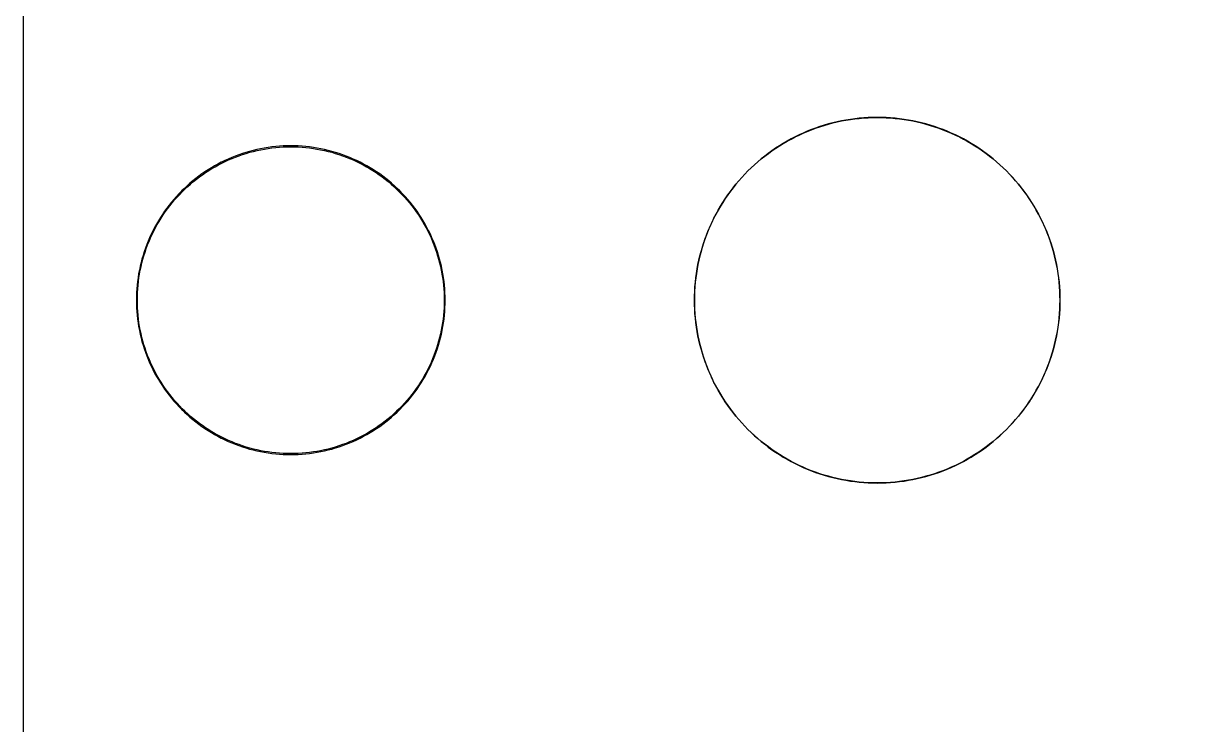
# Model space of a CAD drawing. Extents: x 9 to 70, y 0 to 129.
# Drawn here: x 8.95 to 39.26, y 30.77 to 48.99 of the extents above; entities that cross this region are included whole.
import ezdxf

# ---------------------------------------------------------------- set-up
doc = ezdxf.new("R2010")
doc.units = 0

msp = doc.modelspace()

# ---------------------------------------------------------------- linework, layer by layer
at = {"color": 5, "true_color": 0x0000ff}
msp.add_polyline3d([(69.56653, 0.3175, 0), (69.56653, 128.81762, 0), (8.94638, 128.81762, 0), (8.94638, 0.3175, 0), (69.56653, 0.3175, 0)], close=True, dxfattribs=at)
at = {"color": 34, "true_color": 0x008000}
for points in [[(8.94639, 0.3175, 0), (69.56654, 0.3175, 0), (69.56654, 128.81762, 0), (8.94639, 128.81762, 0), (8.94639, 0.3175, 0)], [(31.02, 46.54727, 0), (30.90341, 46.54295, 0), (30.78708, 46.53584, 0), (30.671, 46.52594, 0), (30.55518, 46.51298, 0), (30.43961, 46.49749, 0), (30.43922, 46.49743, 0), (30.32457, 46.47895, 0), (30.32455, 46.47895, 0), (30.32415, 46.47888, 0), (30.2096, 46.45755, 0), (30.09555, 46.43342, 0), (29.98202, 46.40649, 0), (29.86924, 46.37678, 0), (29.75723, 46.34426, 0), (29.64623, 46.30896, 0), (29.53599, 46.27111, 0), (29.42677, 46.23047, 0), (29.31831, 46.18704, 0), (29.21138, 46.14132, 0), (29.10521, 46.0928, 0), (29.00056, 46.0415, 0), (29.00021, 46.04132, 0), (28.89657, 45.98772, 0), (28.79447, 45.93133, 0), (28.69388, 45.87266, 0), (28.59457, 45.8117, 0), (28.49678, 45.74795, 0), (28.40077, 45.68216, 0), (28.30628, 45.61383, 0), (28.21357, 45.54322, 0), (28.12238, 45.47032, 0), (28.03323, 45.39539, 0), (27.94585, 45.31818, 0), (27.86051, 45.23868, 0), (27.77694, 45.1574, 0), (27.77666, 45.15712, 0), (27.69538, 45.07355, 0), (27.61588, 44.98821, 0), (27.53866, 44.90083, 0), (27.46373, 44.81168, 0), (27.39084, 44.72049, 0), (27.32022, 44.62778, 0), (27.2519, 44.53329, 0), (27.18611, 44.43728, 0), (27.12236, 44.33949, 0), (27.0614, 44.24018, 0), (27.00272, 44.13959, 0), (26.94634, 44.03748, 0), (26.94616, 44.03713, 0), (26.89274, 43.93385, 0), (26.89256, 43.9335, 0), (26.84125, 43.82885, 0), (26.79274, 43.72268, 0), (26.74702, 43.61574, 0), (26.70359, 43.50729, 0), (26.66295, 43.39807, 0), (26.6251, 43.28783, 0), (26.58979, 43.17683, 0), (26.55728, 43.06482, 0), (26.52756, 42.95204, 0), (26.50064, 42.8385, 0), (26.47651, 42.72446, 0), (26.45517, 42.6099, 0), (26.45511, 42.60951, 0), (26.43663, 42.49484, 0), (26.43657, 42.49445, 0), (26.42107, 42.37888, 0), (26.40812, 42.26306, 0), (26.39822, 42.14698, 0), (26.3911, 42.03064, 0), (26.38678, 41.91406, 0), (26.38526, 41.79746, 0), (26.38678, 41.68089, 0), (26.3911, 41.5643, 0), (26.39822, 41.44797, 0), (26.40812, 41.33189, 0), (26.42107, 41.21607, 0), (26.43657, 41.10049, 0), (26.43663, 41.10009, 0), (26.45517, 40.98504, 0), (26.47651, 40.87048, 0), (26.50064, 40.75644, 0), (26.52756, 40.64289, 0), (26.55728, 40.53013, 0), (26.58979, 40.41811, 0), (26.6251, 40.30711, 0), (26.66295, 40.19688, 0), (26.70359, 40.08766, 0), (26.74702, 39.9792, 0), (26.79274, 39.87227, 0), (26.84125, 39.7661, 0), (26.84143, 39.76574, 0), (26.89256, 39.66145, 0), (26.89274, 39.66109, 0), (26.94634, 39.55746, 0), (27.00272, 39.45535, 0), (27.00273, 39.45534, 0), (27.0614, 39.35477, 0), (27.12236, 39.25546, 0), (27.18611, 39.15767, 0), (27.2519, 39.06165, 0), (27.32022, 38.96717, 0), (27.39084, 38.87446, 0), (27.46373, 38.78327, 0), (27.53866, 38.69412, 0), (27.61588, 38.60674, 0), (27.69538, 38.5214, 0), (27.77666, 38.43783, 0), (27.77694, 38.43755, 0), (27.86051, 38.35627, 0), (27.94585, 38.27677, 0), (28.03323, 38.19955, 0), (28.12238, 38.12462, 0), (28.21357, 38.05172, 0), (28.30628, 37.98111, 0), (28.40077, 37.91279, 0), (28.49678, 37.847, 0), (28.59457, 37.78325, 0), (28.69388, 37.72229, 0), (28.79447, 37.66361, 0), (28.89657, 37.60722, 0), (29.00021, 37.55363, 0), (29.00056, 37.55345, 0), (29.10521, 37.50213, 0), (29.21138, 37.45362, 0), (29.31831, 37.40791, 0), (29.42677, 37.36446, 0), (29.53599, 37.32383, 0), (29.64623, 37.28599, 0), (29.75723, 37.25068, 0), (29.86924, 37.21817, 0), (29.98202, 37.18845, 0), (30.09555, 37.16153, 0), (30.2096, 37.1374, 0), (30.32415, 37.11605, 0), (30.43922, 37.09752, 0), (30.43961, 37.09746, 0), (30.55518, 37.08196, 0), (30.671, 37.06901, 0), (30.78708, 37.0591, 0), (30.90341, 37.05199, 0), (31.02, 37.04766, 0), (31.13659, 37.04614, 0), (31.25317, 37.04766, 0), (31.36976, 37.05199, 0), (31.48609, 37.0591, 0), (31.60217, 37.06901, 0), (31.71799, 37.08196, 0), (31.83356, 37.09746, 0), (31.83395, 37.09752, 0), (31.94902, 37.11605, 0), (32.06357, 37.1374, 0), (32.17761, 37.16153, 0), (32.29115, 37.18845, 0), (32.40393, 37.21817, 0), (32.51594, 37.25068, 0), (32.62693, 37.28599, 0), (32.73718, 37.32383, 0), (32.8464, 37.36446, 0), (32.95485, 37.40791, 0), (33.06179, 37.45362, 0), (33.16796, 37.50213, 0), (33.27261, 37.55345, 0), (33.27295, 37.55363, 0), (33.3766, 37.60722, 0), (33.4787, 37.66361, 0), (33.57929, 37.72229, 0), (33.6786, 37.78325, 0), (33.77639, 37.847, 0), (33.8724, 37.91279, 0), (33.96689, 37.98111, 0), (34.0596, 38.05172, 0), (34.15079, 38.12462, 0), (34.23993, 38.19955, 0), (34.32732, 38.27677, 0), (34.41266, 38.35627, 0), (34.49622, 38.43755, 0), (34.49651, 38.43783, 0), (34.57779, 38.5214, 0), (34.65729, 38.60674, 0), (34.73451, 38.69412, 0), (34.80944, 38.78327, 0), (34.88233, 38.87446, 0), (34.95295, 38.96717, 0), (35.02127, 39.06165, 0), (35.08706, 39.15767, 0), (35.15081, 39.25546, 0), (35.21177, 39.35477, 0), (35.27043, 39.45534, 0), (35.27044, 39.45535, 0), (35.32683, 39.55746, 0), (35.38042, 39.66109, 0), (35.3806, 39.66145, 0), (35.43174, 39.76574, 0), (35.43192, 39.7661, 0), (35.48043, 39.87227, 0), (35.52615, 39.9792, 0), (35.56958, 40.08766, 0), (35.61022, 40.19688, 0), (35.64806, 40.30711, 0), (35.68338, 40.41811, 0), (35.71589, 40.53013, 0), (35.74561, 40.64289, 0), (35.77253, 40.75644, 0), (35.79666, 40.87048, 0), (35.818, 40.98504, 0), (35.83654, 41.10009, 0), (35.83659, 41.10049, 0), (35.8521, 41.21607, 0), (35.86504, 41.33189, 0), (35.87495, 41.44797, 0), (35.88207, 41.5643, 0), (35.88639, 41.68089, 0), (35.88791, 41.79746, 0), (35.88639, 41.91406, 0), (35.88207, 42.03064, 0), (35.87495, 42.14698, 0), (35.86504, 42.26306, 0), (35.8521, 42.37888, 0), (35.83659, 42.49445, 0), (35.83654, 42.49484, 0), (35.81806, 42.60951, 0), (35.818, 42.6099, 0), (35.79666, 42.72446, 0), (35.77253, 42.8385, 0), (35.74561, 42.95204, 0), (35.71589, 43.06482, 0), (35.68338, 43.17683, 0), (35.64806, 43.28783, 0), (35.61022, 43.39807, 0), (35.56958, 43.50729, 0), (35.52615, 43.61574, 0), (35.48043, 43.72268, 0), (35.43192, 43.82885, 0), (35.3806, 43.9335, 0), (35.38042, 43.93385, 0), (35.32701, 44.03713, 0), (35.32683, 44.03748, 0), (35.27044, 44.13959, 0), (35.21177, 44.24018, 0), (35.15081, 44.33949, 0), (35.08706, 44.43728, 0), (35.02127, 44.53329, 0), (34.95295, 44.62778, 0), (34.88233, 44.72049, 0), (34.80944, 44.81168, 0), (34.73451, 44.90083, 0), (34.65729, 44.98821, 0), (34.57779, 45.07355, 0), (34.49651, 45.15712, 0), (34.49622, 45.1574, 0), (34.41266, 45.23868, 0), (34.32732, 45.31818, 0), (34.23993, 45.39539, 0), (34.15079, 45.47032, 0), (34.0596, 45.54322, 0), (33.96689, 45.61383, 0), (33.8724, 45.68216, 0), (33.77639, 45.74795, 0), (33.6786, 45.8117, 0), (33.57929, 45.87266, 0), (33.4787, 45.93133, 0), (33.3766, 45.98772, 0), (33.27295, 46.04132, 0), (33.27261, 46.0415, 0), (33.16796, 46.0928, 0), (33.06179, 46.14132, 0), (32.95485, 46.18704, 0), (32.8464, 46.23047, 0), (32.73718, 46.27111, 0), (32.62693, 46.30896, 0), (32.51594, 46.34426, 0), (32.40393, 46.37678, 0), (32.29115, 46.40649, 0), (32.17761, 46.43342, 0), (32.06357, 46.45755, 0), (31.94902, 46.47888, 0), (31.94862, 46.47895, 0), (31.9486, 46.47895, 0), (31.83395, 46.49743, 0), (31.83356, 46.49749, 0), (31.71799, 46.51298, 0), (31.60217, 46.52594, 0), (31.48609, 46.53584, 0), (31.36976, 46.54295, 0), (31.25317, 46.54727, 0), (31.13659, 46.5488, 0), (31.02, 46.54727, 0)], [(31.36976, 37.05453, 0), (31.25317, 37.05021, 0), (31.13659, 37.04869, 0), (31.02, 37.05021, 0), (30.90341, 37.05453, 0), (30.78708, 37.06163, 0), (30.671, 37.07155, 0), (30.55518, 37.0845, 0), (30.43961, 37.1, 0), (30.43959, 37.1, 0), (30.32494, 37.11848, 0), (30.21039, 37.1398, 0), (30.09634, 37.16393, 0), (29.9828, 37.19086, 0), (29.87003, 37.22058, 0), (29.75801, 37.2531, 0), (29.64701, 37.2884, 0), (29.53678, 37.32625, 0), (29.42756, 37.36689, 0), (29.3191, 37.41032, 0), (29.21217, 37.45604, 0), (29.10599, 37.50456, 0), (29.00139, 37.55584, 0), (28.89807, 37.60928, 0), (28.79596, 37.66567, 0), (28.69538, 37.72434, 0), (28.59606, 37.7853, 0), (28.49827, 37.84905, 0), (28.40226, 37.91484, 0), (28.30777, 37.98317, 0), (28.21506, 38.05378, 0), (28.12388, 38.12668, 0), (28.03472, 38.20161, 0), (27.94735, 38.27882, 0), (27.862, 38.35832, 0), (27.77858, 38.43946, 0), (27.69744, 38.52288, 0), (27.61793, 38.60823, 0), (27.54072, 38.69561, 0), (27.46579, 38.78476, 0), (27.39289, 38.87595, 0), (27.32228, 38.96866, 0), (27.25395, 39.06315, 0), (27.18817, 39.15916, 0), (27.12441, 39.25695, 0), (27.06345, 39.35626, 0), (27.00478, 39.45685, 0), (26.94839, 39.55896, 0), (26.89487, 39.66246, 0), (26.84367, 39.76688, 0), (26.79515, 39.87305, 0), (26.74943, 39.97999, 0), (26.706, 40.08845, 0), (26.66536, 40.19767, 0), (26.62751, 40.30789, 0), (26.59221, 40.4189, 0), (26.5597, 40.53091, 0), (26.52998, 40.64369, 0), (26.50305, 40.75723, 0), (26.47892, 40.87127, 0), (26.45759, 40.98583, 0), (26.43909, 41.10065, 0), (26.42361, 41.21607, 0), (26.41066, 41.33189, 0), (26.40076, 41.44797, 0), (26.39364, 41.5643, 0), (26.38932, 41.68089, 0), (26.3878, 41.79746, 0), (26.38932, 41.91406, 0), (26.39364, 42.03064, 0), (26.40076, 42.14698, 0), (26.41066, 42.26306, 0), (26.42361, 42.37888, 0), (26.4391, 42.49434, 0), (26.45759, 42.60912, 0), (26.47892, 42.72367, 0), (26.50305, 42.83772, 0), (26.52998, 42.95126, 0), (26.5597, 43.06403, 0), (26.59221, 43.17605, 0), (26.62751, 43.28704, 0), (26.66536, 43.39728, 0), (26.706, 43.5065, 0), (26.74943, 43.61496, 0), (26.79515, 43.72189, 0), (26.84367, 43.82806, 0), (26.89496, 43.93267, 0), (26.94839, 44.03599, 0), (27.00478, 44.1381, 0), (27.06345, 44.23868, 0), (27.12441, 44.338, 0), (27.18817, 44.43579, 0), (27.25395, 44.5318, 0), (27.32228, 44.62629, 0), (27.39289, 44.719, 0), (27.46579, 44.81018, 0), (27.54072, 44.89934, 0), (27.61793, 44.98671, 0), (27.69744, 45.07206, 0), (27.77858, 45.15548, 0), (27.862, 45.23662, 0), (27.94735, 45.31612, 0), (28.03472, 45.39334, 0), (28.12388, 45.46827, 0), (28.21506, 45.54117, 0), (28.30777, 45.61178, 0), (28.40226, 45.68011, 0), (28.49827, 45.74589, 0), (28.59606, 45.80965, 0), (28.69538, 45.87061, 0), (28.79596, 45.92928, 0), (28.89807, 45.98567, 0), (29.00135, 46.03908, 0), (29.10599, 46.09039, 0), (29.21217, 46.1389, 0), (29.3191, 46.18462, 0), (29.42756, 46.22806, 0), (29.53678, 46.2687, 0), (29.64701, 46.30654, 0), (29.75801, 46.34185, 0), (29.87003, 46.37436, 0), (29.9828, 46.40408, 0), (30.09634, 46.431, 0), (30.21039, 46.45513, 0), (30.32494, 46.47647, 0), (30.43971, 46.49496, 0), (30.55518, 46.51044, 0), (30.671, 46.5234, 0), (30.78708, 46.5333, 0), (30.90341, 46.54042, 0), (31.02, 46.54473, 0), (31.13659, 46.54626, 0), (31.25317, 46.54473, 0), (31.36976, 46.54042, 0), (31.48609, 46.5333, 0), (31.60217, 46.5234, 0), (31.71799, 46.51044, 0), (31.83346, 46.49496, 0), (31.94823, 46.47647, 0), (32.06277, 46.45513, 0), (32.17683, 46.431, 0), (32.29037, 46.40408, 0), (32.40314, 46.37436, 0), (32.51516, 46.34185, 0), (32.62616, 46.30654, 0), (32.73639, 46.2687, 0), (32.84561, 46.22806, 0), (32.95407, 46.18462, 0), (33.061, 46.1389, 0), (33.16718, 46.09039, 0), (33.27182, 46.03908, 0), (33.3751, 45.98567, 0), (33.47721, 45.92928, 0), (33.57779, 45.87061, 0), (33.67711, 45.80965, 0), (33.7749, 45.74589, 0), (33.87091, 45.68011, 0), (33.9654, 45.61178, 0), (34.05811, 45.54117, 0), (34.14929, 45.46827, 0), (34.23845, 45.39334, 0), (34.32582, 45.31612, 0), (34.41117, 45.23662, 0), (34.49472, 45.15534, 0), (34.57573, 45.07206, 0), (34.65524, 44.98671, 0), (34.73245, 44.89934, 0), (34.80738, 44.81018, 0), (34.88028, 44.719, 0), (34.95089, 44.62629, 0), (35.01921, 44.5318, 0), (35.085, 44.43579, 0), (35.14876, 44.338, 0), (35.20971, 44.23868, 0), (35.26838, 44.1381, 0), (35.32477, 44.03599, 0), (35.3782, 43.93267, 0), (35.42949, 43.82806, 0), (35.47802, 43.72189, 0), (35.52373, 43.61496, 0), (35.56716, 43.5065, 0), (35.60781, 43.39728, 0), (35.64566, 43.28704, 0), (35.68096, 43.17605, 0), (35.71347, 43.06403, 0), (35.74319, 42.95126, 0), (35.77012, 42.83772, 0), (35.79425, 42.72367, 0), (35.81557, 42.60912, 0), (35.83407, 42.49434, 0), (35.84955, 42.37888, 0), (35.86251, 42.26306, 0), (35.87242, 42.14698, 0), (35.87953, 42.03064, 0), (35.88385, 41.91406, 0), (35.88537, 41.79746, 0), (35.88385, 41.68089, 0), (35.87953, 41.5643, 0), (35.87242, 41.44797, 0), (35.86251, 41.33189, 0), (35.84955, 41.21607, 0), (35.83406, 41.10049, 0), (35.81557, 40.98583, 0), (35.79425, 40.87127, 0), (35.79417, 40.87088, 0), (35.77012, 40.75723, 0), (35.74319, 40.64369, 0), (35.71347, 40.53091, 0), (35.68096, 40.4189, 0), (35.64566, 40.30789, 0), (35.60781, 40.19767, 0), (35.56716, 40.08845, 0), (35.52373, 39.97999, 0), (35.47802, 39.87305, 0), (35.42949, 39.76688, 0), (35.37829, 39.66246, 0), (35.32477, 39.55896, 0), (35.26838, 39.45685, 0), (35.20971, 39.35626, 0), (35.14876, 39.25695, 0), (35.085, 39.15916, 0), (35.01921, 39.06315, 0), (34.95089, 38.96866, 0), (34.88028, 38.87595, 0), (34.80738, 38.78476, 0), (34.73245, 38.69561, 0), (34.65524, 38.60823, 0), (34.57573, 38.52288, 0), (34.49472, 38.4396, 0), (34.41117, 38.35832, 0), (34.32582, 38.27882, 0), (34.23845, 38.20161, 0), (34.14929, 38.12668, 0), (34.05811, 38.05378, 0), (33.9654, 37.98317, 0), (33.87091, 37.91484, 0), (33.7749, 37.84905, 0), (33.67711, 37.7853, 0), (33.57779, 37.72434, 0), (33.47721, 37.66567, 0), (33.3751, 37.60928, 0), (33.27178, 37.55584, 0), (33.16718, 37.50456, 0), (33.061, 37.45604, 0), (32.95407, 37.41032, 0), (32.84561, 37.36689, 0), (32.73639, 37.32625, 0), (32.62616, 37.2884, 0), (32.51516, 37.2531, 0), (32.40314, 37.22058, 0), (32.29037, 37.19086, 0), (32.17683, 37.16393, 0), (32.06277, 37.1398, 0), (31.94823, 37.11848, 0), (31.83358, 37.1, 0), (31.83356, 37.1, 0), (31.71799, 37.0845, 0), (31.60217, 37.07155, 0), (31.48609, 37.06163, 0), (31.36976, 37.05453, 0)], [(15.79854, 45.8089, 0), (15.70024, 45.80534, 0), (15.60245, 45.79924, 0), (15.50441, 45.79086, 0), (15.40687, 45.78019, 0), (15.30959, 45.76699, 0), (15.30567, 45.76636, 0), (15.20889, 45.75062, 0), (15.11237, 45.73258, 0), (15.01636, 45.71226, 0), (14.92086, 45.68966, 0), (14.82586, 45.66476, 0), (14.73163, 45.63733, 0), (14.6379, 45.60761, 0), (14.54519, 45.57561, 0), (14.45299, 45.54157, 0), (14.36206, 45.505, 0), (14.27163, 45.46639, 0), (14.18248, 45.4255, 0), (14.09434, 45.38232, 0), (14.0908, 45.38051, 0), (14.00342, 45.3353, 0), (13.91757, 45.28806, 0), (13.83274, 45.23878, 0), (13.74917, 45.18722, 0), (13.66687, 45.13362, 0), (13.58585, 45.078, 0), (13.50635, 45.02059, 0), (13.42811, 44.96116, 0), (13.35166, 44.89969, 0), (13.27648, 44.8367, 0), (13.20282, 44.77142, 0), (13.13093, 44.70462, 0), (13.06058, 44.63629, 0), (13.05777, 44.63348, 0), (12.98944, 44.56312, 0), (12.92264, 44.49124, 0), (12.85736, 44.41758, 0), (12.79437, 44.3424, 0), (12.7329, 44.26594, 0), (12.67346, 44.18771, 0), (12.61606, 44.10821, 0), (12.56043, 44.02718, 0), (12.50684, 43.94489, 0), (12.45528, 43.86132, 0), (12.406, 43.77649, 0), (12.35876, 43.69063, 0), (12.31355, 43.60326, 0), (12.31174, 43.59972, 0), (12.26856, 43.51158, 0), (12.22767, 43.42243, 0), (12.18906, 43.332, 0), (12.15248, 43.24107, 0), (12.11845, 43.14887, 0), (12.08644, 43.05616, 0), (12.05673, 42.96243, 0), (12.02929, 42.8682, 0), (12.0044, 42.7732, 0), (11.9818, 42.6777, 0), (11.96148, 42.58169, 0), (11.94344, 42.48517, 0), (11.92769, 42.38839, 0), (11.92707, 42.38447, 0), (11.91387, 42.28719, 0), (11.9032, 42.18965, 0), (11.89482, 42.09161, 0), (11.88872, 41.99382, 0), (11.88516, 41.89551, 0), (11.88389, 41.79746, 0), (11.88516, 41.69943, 0), (11.88872, 41.60113, 0), (11.89482, 41.50334, 0), (11.9032, 41.40529, 0), (11.91387, 41.30776, 0), (11.92707, 41.21047, 0), (11.92769, 41.20655, 0), (11.94344, 41.10978, 0), (11.96148, 41.01326, 0), (11.9818, 40.91725, 0), (12.0044, 40.82174, 0), (12.02929, 40.72675, 0), (12.05673, 40.63251, 0), (12.08644, 40.53879, 0), (12.11845, 40.44608, 0), (12.15248, 40.35387, 0), (12.18906, 40.26294, 0), (12.22767, 40.17252, 0), (12.26856, 40.08337, 0), (12.31174, 39.99523, 0), (12.31355, 39.99169, 0), (12.35876, 39.90431, 0), (12.406, 39.81846, 0), (12.45528, 39.73362, 0), (12.50684, 39.65006, 0), (12.56043, 39.56776, 0), (12.61606, 39.48673, 0), (12.67346, 39.40723, 0), (12.67347, 39.40722, 0), (12.7329, 39.329, 0), (12.79437, 39.25255, 0), (12.85736, 39.17736, 0), (12.92264, 39.1037, 0), (12.98944, 39.03182, 0), (13.05777, 38.96146, 0), (13.06058, 38.95865, 0), (13.13093, 38.89033, 0), (13.20282, 38.82353, 0), (13.27648, 38.75824, 0), (13.35166, 38.69525, 0), (13.42811, 38.63378, 0), (13.50635, 38.57435, 0), (13.58585, 38.51695, 0), (13.66687, 38.46132, 0), (13.74917, 38.40773, 0), (13.83274, 38.35617, 0), (13.91757, 38.30689, 0), (14.00342, 38.25965, 0), (14.0908, 38.21443, 0), (14.09434, 38.21262, 0), (14.18248, 38.16944, 0), (14.27163, 38.12856, 0), (14.36206, 38.08995, 0), (14.45299, 38.05337, 0), (14.54519, 38.01934, 0), (14.6379, 37.98733, 0), (14.73163, 37.95761, 0), (14.82586, 37.93018, 0), (14.92086, 37.90529, 0), (15.01636, 37.88268, 0), (15.11237, 37.86236, 0), (15.20889, 37.84433, 0), (15.30567, 37.82858, 0), (15.30959, 37.82795, 0), (15.40687, 37.81474, 0), (15.50441, 37.80408, 0), (15.60245, 37.79569, 0), (15.70024, 37.78961, 0), (15.79854, 37.78605, 0), (15.89659, 37.78478, 0), (15.99463, 37.78605, 0), (16.09293, 37.78961, 0), (16.19072, 37.79569, 0), (16.28876, 37.80408, 0), (16.38629, 37.81474, 0), (16.48358, 37.82795, 0), (16.4875, 37.82858, 0), (16.58428, 37.84433, 0), (16.6808, 37.86236, 0), (16.77681, 37.88268, 0), (16.8723, 37.90529, 0), (16.96731, 37.93018, 0), (17.06154, 37.95761, 0), (17.15527, 37.98733, 0), (17.24797, 38.01934, 0), (17.34018, 38.05337, 0), (17.43111, 38.08995, 0), (17.52154, 38.12856, 0), (17.61069, 38.16944, 0), (17.69883, 38.21262, 0), (17.70236, 38.21443, 0), (17.78975, 38.25965, 0), (17.87559, 38.30689, 0), (17.96042, 38.35617, 0), (18.044, 38.40773, 0), (18.1263, 38.46132, 0), (18.20732, 38.51695, 0), (18.28681, 38.57435, 0), (18.36506, 38.63378, 0), (18.44151, 38.69525, 0), (18.51669, 38.75824, 0), (18.59035, 38.82353, 0), (18.66224, 38.89033, 0), (18.73258, 38.95865, 0), (18.73539, 38.96146, 0), (18.80373, 39.03182, 0), (18.87052, 39.1037, 0), (18.93581, 39.17736, 0), (18.9988, 39.25255, 0), (19.06027, 39.329, 0), (19.1197, 39.40722, 0), (19.11971, 39.40723, 0), (19.17711, 39.48673, 0), (19.23274, 39.56776, 0), (19.28633, 39.65006, 0), (19.33789, 39.73362, 0), (19.38717, 39.81846, 0), (19.43441, 39.90431, 0), (19.47962, 39.99169, 0), (19.48143, 39.99523, 0), (19.52461, 40.08337, 0), (19.5655, 40.17252, 0), (19.6041, 40.26294, 0), (19.64069, 40.35387, 0), (19.67472, 40.44608, 0), (19.70673, 40.53879, 0), (19.73644, 40.63251, 0), (19.76388, 40.72675, 0), (19.78877, 40.82174, 0), (19.81137, 40.91725, 0), (19.83168, 41.01326, 0), (19.84973, 41.10978, 0), (19.86548, 41.20655, 0), (19.8661, 41.21047, 0), (19.8793, 41.30776, 0), (19.88997, 41.40529, 0), (19.89836, 41.50334, 0), (19.90445, 41.60113, 0), (19.90801, 41.69943, 0), (19.90928, 41.79746, 0), (19.90801, 41.89551, 0), (19.90445, 41.99382, 0), (19.89836, 42.09161, 0), (19.88997, 42.18965, 0), (19.8793, 42.28719, 0), (19.8661, 42.38447, 0), (19.86548, 42.38839, 0), (19.84973, 42.48517, 0), (19.83168, 42.58169, 0), (19.81137, 42.6777, 0), (19.78877, 42.7732, 0), (19.76388, 42.8682, 0), (19.73644, 42.96243, 0), (19.70673, 43.05616, 0), (19.67472, 43.14887, 0), (19.64069, 43.24107, 0), (19.6041, 43.332, 0), (19.5655, 43.42243, 0), (19.52461, 43.51158, 0), (19.48143, 43.59972, 0), (19.47962, 43.60326, 0), (19.43441, 43.69063, 0), (19.38717, 43.77649, 0), (19.33789, 43.86132, 0), (19.28633, 43.94489, 0), (19.23274, 44.02718, 0), (19.17711, 44.10821, 0), (19.11971, 44.18771, 0), (19.06027, 44.26594, 0), (18.9988, 44.3424, 0), (18.93581, 44.41758, 0), (18.87052, 44.49124, 0), (18.80373, 44.56312, 0), (18.73539, 44.63348, 0), (18.73258, 44.63629, 0), (18.66224, 44.70462, 0), (18.59035, 44.77142, 0), (18.51669, 44.8367, 0), (18.44151, 44.89969, 0), (18.36506, 44.96116, 0), (18.28681, 45.02059, 0), (18.20732, 45.078, 0), (18.1263, 45.13362, 0), (18.044, 45.18722, 0), (17.96042, 45.23878, 0), (17.87559, 45.28806, 0), (17.78975, 45.3353, 0), (17.70236, 45.38051, 0), (17.69883, 45.38232, 0), (17.61069, 45.4255, 0), (17.52154, 45.46639, 0), (17.43111, 45.505, 0), (17.34018, 45.54157, 0), (17.24797, 45.57561, 0), (17.15527, 45.60761, 0), (17.06154, 45.63733, 0), (16.96731, 45.66476, 0), (16.8723, 45.68966, 0), (16.77681, 45.71226, 0), (16.6808, 45.73258, 0), (16.58428, 45.75062, 0), (16.4875, 45.76636, 0), (16.48358, 45.76699, 0), (16.38629, 45.78019, 0), (16.28876, 45.79086, 0), (16.19072, 45.79924, 0), (16.09293, 45.80534, 0), (15.99463, 45.8089, 0), (15.89659, 45.81017, 0), (15.79854, 45.8089, 0)], [(16.09293, 37.81501, 0), (15.99463, 37.81145, 0), (15.89659, 37.81018, 0), (15.79854, 37.81145, 0), (15.70024, 37.81501, 0), (15.60245, 37.8211, 0), (15.50441, 37.82949, 0), (15.40687, 37.84015, 0), (15.30996, 37.85331, 0), (15.21674, 37.86849, 0), (15.12022, 37.88651, 0), (15.02421, 37.90684, 0), (14.92871, 37.92945, 0), (14.83371, 37.95434, 0), (14.73948, 37.98176, 0), (14.64575, 38.01149, 0), (14.55304, 38.04349, 0), (14.46084, 38.07753, 0), (14.36991, 38.1141, 0), (14.27948, 38.15271, 0), (14.19033, 38.19361, 0), (14.10299, 38.2364, 0), (14.01835, 38.2802, 0), (13.9325, 38.32744, 0), (13.84767, 38.37672, 0), (13.7641, 38.42828, 0), (13.6818, 38.48187, 0), (13.60078, 38.5375, 0), (13.52128, 38.5949, 0), (13.44304, 38.65434, 0), (13.36659, 38.7158, 0), (13.29141, 38.77879, 0), (13.21775, 38.84408, 0), (13.14586, 38.91088, 0), (13.07694, 38.97782, 0), (13.00999, 39.04675, 0), (12.94319, 39.11863, 0), (12.87791, 39.19229, 0), (12.81492, 39.26748, 0), (12.75345, 39.34393, 0), (12.69401, 39.42216, 0), (12.63661, 39.50166, 0), (12.58098, 39.58269, 0), (12.52739, 39.66499, 0), (12.47583, 39.74855, 0), (12.42655, 39.83339, 0), (12.37931, 39.91924, 0), (12.33525, 40.0044, 0), (12.29272, 40.09122, 0), (12.25183, 40.18037, 0), (12.21322, 40.27079, 0), (12.17664, 40.36173, 0), (12.14261, 40.45393, 0), (12.1106, 40.54663, 0), (12.08088, 40.64036, 0), (12.05345, 40.7346, 0), (12.02856, 40.82959, 0), (12.00595, 40.9251, 0), (11.98563, 41.02111, 0), (11.9676, 41.11763, 0), (11.95237, 41.2112, 0), (11.93927, 41.30776, 0), (11.9286, 41.40529, 0), (11.92022, 41.50334, 0), (11.91412, 41.60113, 0), (11.91056, 41.69943, 0), (11.90929, 41.79746, 0), (11.91056, 41.89551, 0), (11.91412, 41.99382, 0), (11.92022, 42.09161, 0), (11.9286, 42.18965, 0), (11.93927, 42.28719, 0), (11.95237, 42.38375, 0), (11.9676, 42.47732, 0), (11.98563, 42.57384, 0), (12.00595, 42.66985, 0), (12.02856, 42.76535, 0), (12.05345, 42.86035, 0), (12.08088, 42.95458, 0), (12.1106, 43.04831, 0), (12.14261, 43.14102, 0), (12.17664, 43.23322, 0), (12.21322, 43.32415, 0), (12.25183, 43.41458, 0), (12.29272, 43.50373, 0), (12.33533, 43.59072, 0), (12.37931, 43.6757, 0), (12.42655, 43.76156, 0), (12.47583, 43.84639, 0), (12.52739, 43.92996, 0), (12.58098, 44.01225, 0), (12.63661, 44.09328, 0), (12.69401, 44.17278, 0), (12.75345, 44.25101, 0), (12.81492, 44.32747, 0), (12.87791, 44.40265, 0), (12.94319, 44.47631, 0), (13.00999, 44.54819, 0), (13.07694, 44.61713, 0), (13.14586, 44.68407, 0), (13.21775, 44.75087, 0), (13.29141, 44.81615, 0), (13.36659, 44.87914, 0), (13.44304, 44.94061, 0), (13.52128, 45.00004, 0), (13.60078, 45.05745, 0), (13.6818, 45.11307, 0), (13.7641, 45.16667, 0), (13.84767, 45.21823, 0), (13.9325, 45.26751, 0), (14.01835, 45.31475, 0), (14.10334, 45.35872, 0), (14.19033, 45.40134, 0), (14.27948, 45.44223, 0), (14.36991, 45.48084, 0), (14.46084, 45.51742, 0), (14.55304, 45.55145, 0), (14.64575, 45.58346, 0), (14.73948, 45.61317, 0), (14.83371, 45.64061, 0), (14.92871, 45.6655, 0), (15.02421, 45.6881, 0), (15.12022, 45.70842, 0), (15.21674, 45.72646, 0), (15.30995, 45.74163, 0), (15.40687, 45.75479, 0), (15.50441, 45.76546, 0), (15.60245, 45.77384, 0), (15.70024, 45.77994, 0), (15.79854, 45.7835, 0), (15.89659, 45.78476, 0), (15.99463, 45.7835, 0), (16.09293, 45.77994, 0), (16.19072, 45.77384, 0), (16.28876, 45.76546, 0), (16.38629, 45.75479, 0), (16.48322, 45.74163, 0), (16.57642, 45.72646, 0), (16.67295, 45.70842, 0), (16.76896, 45.6881, 0), (16.86446, 45.6655, 0), (16.95946, 45.64061, 0), (17.05369, 45.61317, 0), (17.14742, 45.58346, 0), (17.24013, 45.55145, 0), (17.33233, 45.51742, 0), (17.42326, 45.48084, 0), (17.51369, 45.44223, 0), (17.60284, 45.40134, 0), (17.68964, 45.35881, 0), (17.77481, 45.31475, 0), (17.86067, 45.26751, 0), (17.9455, 45.21823, 0), (18.02907, 45.16667, 0), (18.11137, 45.11307, 0), (18.19239, 45.05745, 0), (18.27189, 45.00004, 0), (18.35013, 44.94061, 0), (18.42658, 44.87914, 0), (18.50176, 44.81615, 0), (18.57542, 44.75087, 0), (18.64731, 44.68407, 0), (18.71622, 44.61713, 0), (18.78318, 44.54819, 0), (18.84997, 44.47631, 0), (18.91526, 44.40265, 0), (18.97825, 44.32747, 0), (19.03972, 44.25101, 0), (19.09916, 44.17278, 0), (19.15656, 44.09328, 0), (19.21219, 44.01225, 0), (19.26578, 43.92996, 0), (19.31734, 43.84639, 0), (19.36662, 43.76156, 0), (19.41386, 43.6757, 0), (19.45784, 43.59072, 0), (19.50045, 43.50373, 0), (19.54134, 43.41458, 0), (19.57995, 43.32415, 0), (19.61653, 43.23322, 0), (19.65055, 43.14102, 0), (19.68256, 43.04831, 0), (19.71229, 42.95458, 0), (19.73971, 42.86035, 0), (19.76461, 42.76535, 0), (19.78722, 42.66985, 0), (19.80754, 42.57384, 0), (19.82557, 42.47732, 0), (19.84074, 42.38411, 0), (19.85391, 42.28719, 0), (19.86457, 42.18965, 0), (19.87296, 42.09161, 0), (19.87905, 41.99382, 0), (19.88261, 41.89551, 0), (19.88388, 41.79746, 0), (19.88261, 41.69943, 0), (19.87905, 41.60113, 0), (19.87296, 41.50334, 0), (19.86457, 41.40529, 0), (19.85391, 41.30776, 0), (19.84074, 41.21083, 0), (19.82557, 41.11763, 0), (19.80754, 41.02111, 0), (19.78722, 40.9251, 0), (19.76461, 40.82959, 0), (19.73971, 40.7346, 0), (19.71229, 40.64036, 0), (19.68256, 40.54663, 0), (19.65055, 40.45393, 0), (19.61653, 40.36173, 0), (19.57995, 40.27079, 0), (19.54134, 40.18037, 0), (19.50045, 40.09122, 0), (19.45792, 40.0044, 0), (19.41386, 39.91924, 0), (19.36662, 39.83339, 0), (19.31734, 39.74855, 0), (19.26578, 39.66499, 0), (19.21219, 39.58269, 0), (19.15656, 39.50166, 0), (19.09916, 39.42216, 0), (19.03972, 39.34393, 0), (18.97825, 39.26748, 0), (18.91526, 39.19229, 0), (18.84997, 39.11863, 0), (18.78318, 39.04675, 0), (18.71622, 38.97782, 0), (18.64731, 38.91088, 0), (18.57542, 38.84408, 0), (18.50176, 38.77879, 0), (18.42658, 38.7158, 0), (18.35013, 38.65434, 0), (18.27189, 38.5949, 0), (18.19239, 38.5375, 0), (18.11137, 38.48187, 0), (18.02907, 38.42828, 0), (17.9455, 38.37672, 0), (17.86067, 38.32744, 0), (17.77481, 38.2802, 0), (17.69, 38.23631, 0), (17.60284, 38.19361, 0), (17.51369, 38.15271, 0), (17.42326, 38.1141, 0), (17.33233, 38.07753, 0), (17.24013, 38.04349, 0), (17.14742, 38.01149, 0), (17.05369, 37.98176, 0), (16.95946, 37.95434, 0), (16.86446, 37.92945, 0), (16.76896, 37.90684, 0), (16.67295, 37.88651, 0), (16.57642, 37.86849, 0), (16.48321, 37.85331, 0), (16.38629, 37.84015, 0), (16.28876, 37.82949, 0), (16.19072, 37.8211, 0), (16.09293, 37.81501, 0)]]:
    msp.add_polyline3d(points, close=True, dxfattribs=at)

doc.saveas('drawing.dxf')
